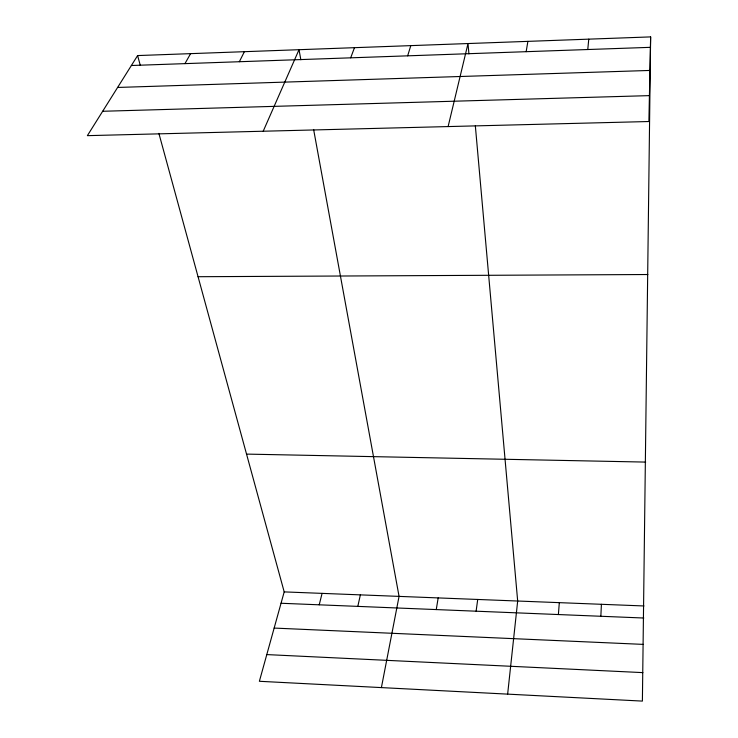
<?xml version="1.0" encoding="UTF-8"?>
<svg xmlns="http://www.w3.org/2000/svg" width="738" height="738" viewBox="0 0 738 738"><rect width="100%" height="100%" fill="white"/><g stroke="black" fill="none" stroke-linecap="round" stroke-linejoin="round"><path stroke-width="1.11" d="M158.882 133.375L284.195 591.894L259.379 681.285L642.392 701.1L650.63 36.9L137.609 55.571L87.37 135.654L648.896 121.521L650.63 36.9M600.852 616.276L601.415 604.302M558.389 614.542L559.312 602.651M587.771 49.529L588.758 39.151M507.643 694.126L517.679 601.027L475.337 125.801M476.111 611.193L477.717 599.459M436.25 609.579L438.178 597.918M526.157 51.688L527.891 41.365M381.398 687.595L399.064 596.387L313.613 129.464M357.819 606.387L360.365 594.874M448.114 126.576L468.003 43.542L468.925 53.874M319.222 604.809L322.082 593.38M407.662 55.83L410.798 45.627M350.679 57.832L354.48 47.675M263.198 131.235L299.019 49.695L300.855 59.76M239.343 61.724L244.398 51.688M184.952 63.625L190.607 53.643M131.382 65.507L650.418 47.333M117.61 87.453L649.947 70.442M102.674 111.272L649.431 95.626M198.052 276.713L647.863 274.518M246.529 454.101L645.676 462.089M284.195 591.894L643.997 605.963M281.04 603.26L643.794 618.02M274.149 628.075L643.351 644.394M266.787 654.588L642.872 672.622M137.609 55.571L140.294 65.378"/></g></svg>
